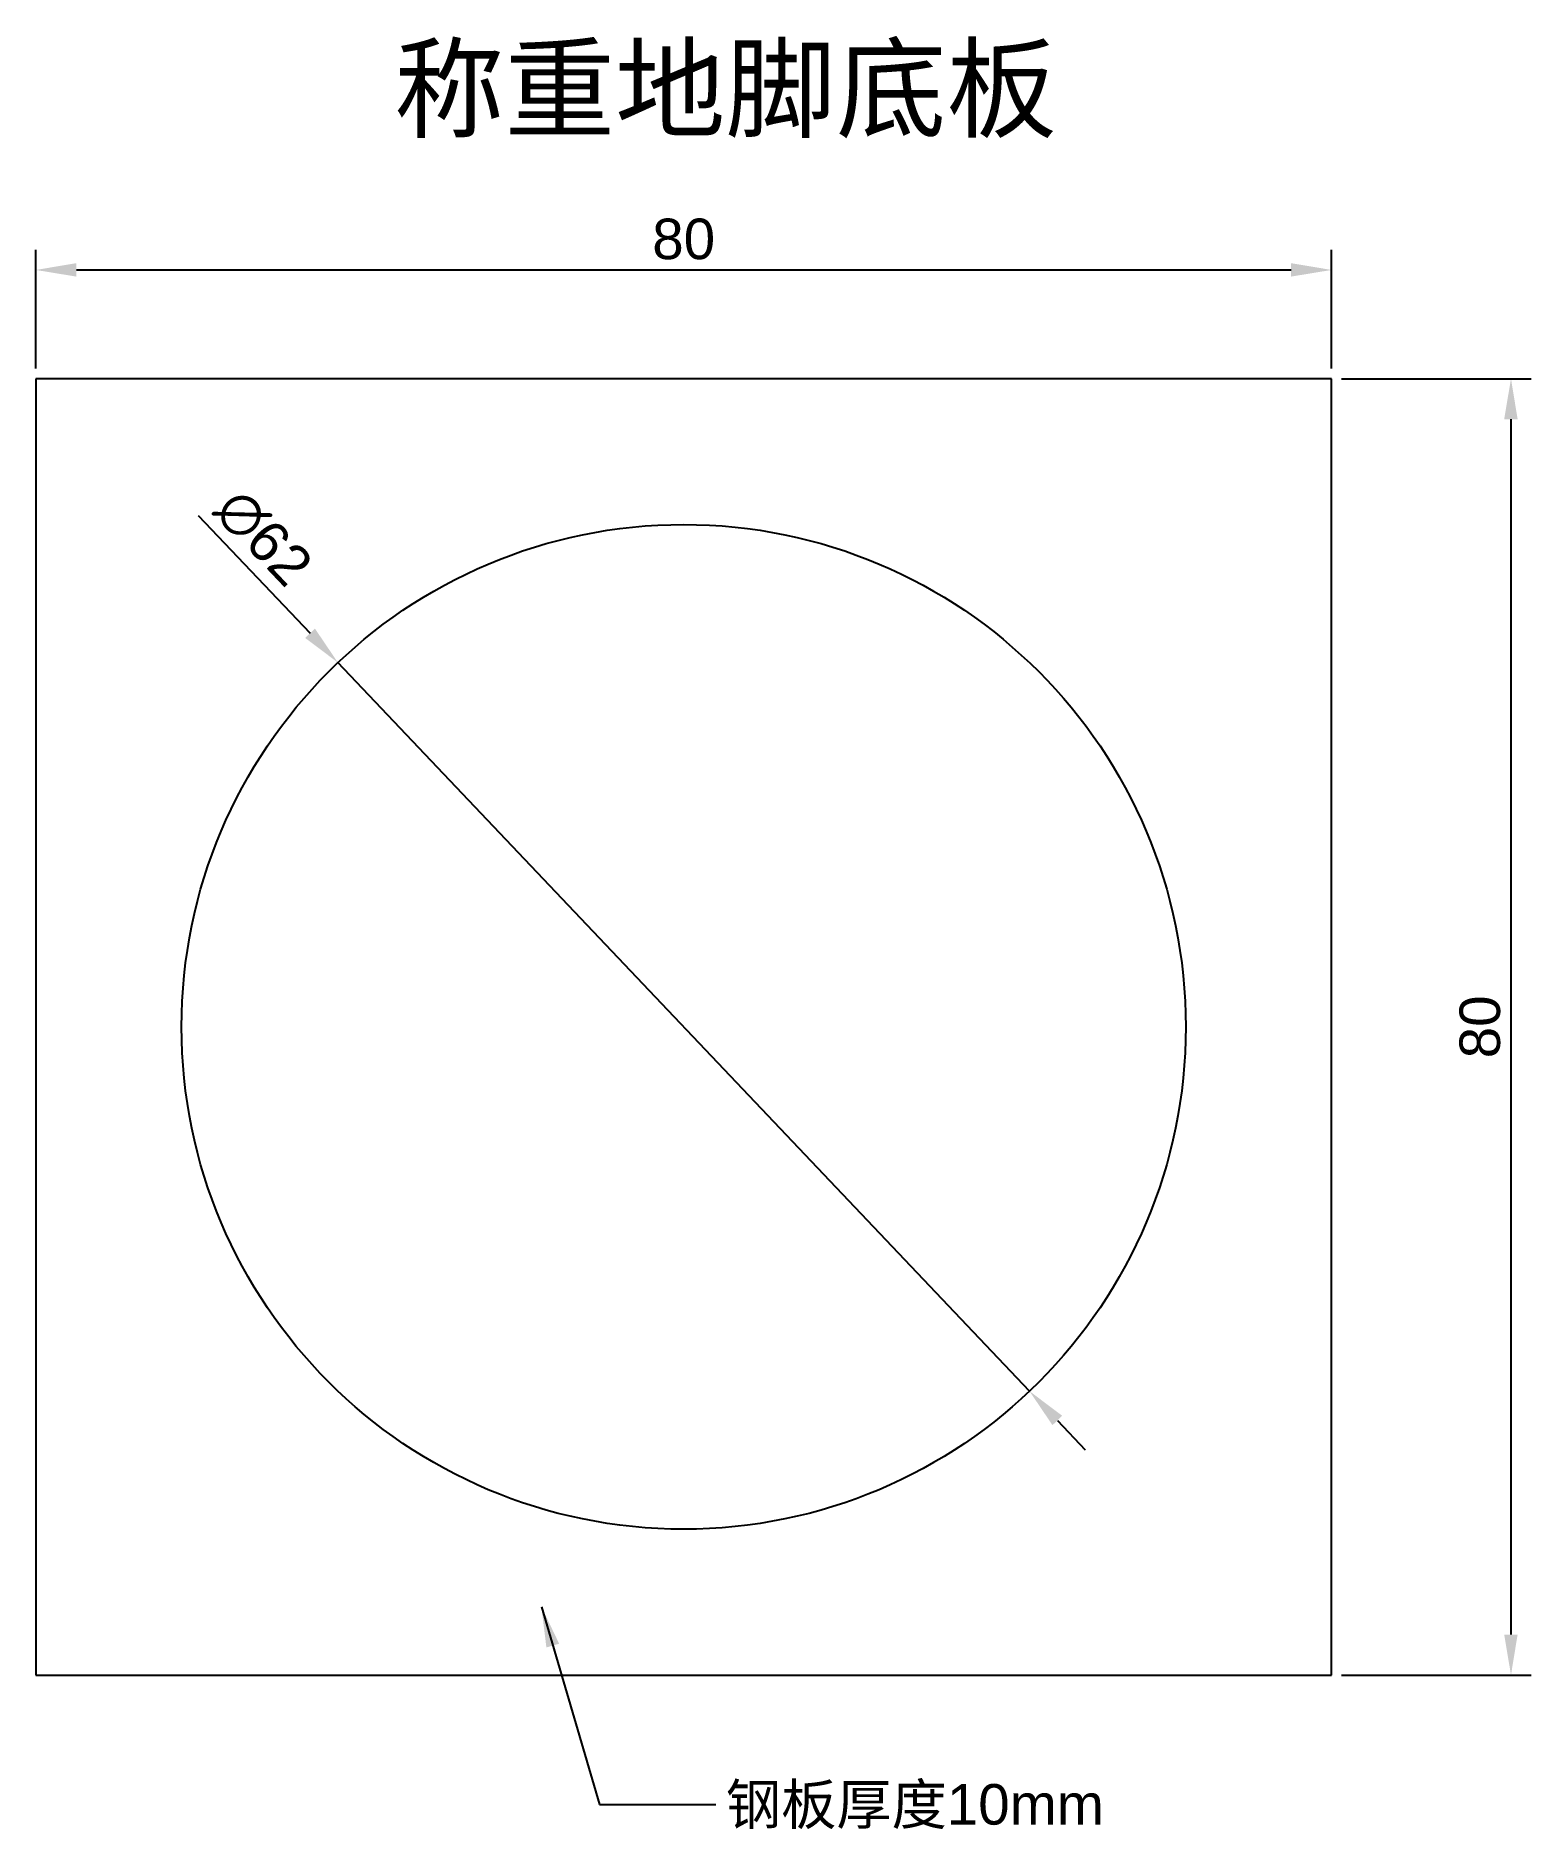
# Model space of a CAD drawing. Header units: millimetres. Extents: x 0 to 92, y -10 to 101.
import ezdxf

# ---------------------------------------------------------------- set-up
doc = ezdxf.new("R2010")
doc.units = ezdxf.units.MM
doc.styles.get("Standard").update_dxf_attribs({"font": 'arial.ttf'})
doc.dimstyles.new('ISO-25', dxfattribs={"dimtxt": 2.5, "dimasz": 2.5, "dimexe": 1.25, "dimexo": 0.625, "dimtad": 1, "dimtxsty": 'Standard', "dimcen": 2.5, "dimadec": 0, "dimazin": 0, "dimtfac": 1, "dimtmove": 0, "dimatfit": 3, "dimfxl": 1, "dimarcsym": 0})

# ---------------------------------------------------------------- blocks, each defined once
blk = doc.blocks.new('*D8')
at = {"color": 0, "lineweight": -2, "transparency": 16777216}
for p, q in [((0, 80.62), (0, 87.96)), ((80, 80.62), (80, 87.96)), ((2.5, 86.71), (77.5, 86.71))]:
    blk.add_line(p, q, dxfattribs=at)
at = {"color": 0, "transparency": 16777216}
for points in [[(2.5, 87.13), (2.5, 86.3), (0, 86.71)], [(77.5, 87.13), (77.5, 86.3), (80, 86.71)]]:
    blk.add_solid(points, dxfattribs=at)
at = {"layer": 'Defpoints', "color": 0, "transparency": 16777216}
for p in [(80, 86.71), (0, 80), (80, 80)]:
    blk.add_point(p, dxfattribs=at)
at = {"color": 0, "transparency": 16777216, "insert": (40, 88.61), "char_height": 2.5, "attachment_point": 5}
blk.add_mtext('80', dxfattribs=at)
blk = doc.blocks.new('*D9')
at = {"color": 0, "lineweight": -2, "transparency": 16777216}
for p, q in [((80.62, 80), (92.33, 80)), ((91.08, 77.5), (91.08, 2.5)), ((80.62, 0), (92.33, 0))]:
    blk.add_line(p, q, dxfattribs=at)
at = {"color": 0, "transparency": 16777216}
for points in [[(90.66, 77.5), (91.49, 77.5), (91.08, 80)], [(90.66, 2.5), (91.49, 2.5), (91.08, 0)]]:
    blk.add_solid(points, dxfattribs=at)
at = {"layer": 'Defpoints', "color": 0, "transparency": 16777216}
for p in [(80, 80), (80, 0), (91.08, 0)]:
    blk.add_point(p, dxfattribs=at)
at = {"color": 0, "transparency": 16777216, "insert": (89.17, 40), "char_height": 2.5, "attachment_point": 5, "rotation": 90}
blk.add_mtext('80', dxfattribs=at)
blk = doc.blocks.new('*D10')
at = {"color": 0, "lineweight": -2, "transparency": 16777216}
for p, q in [((10.02, 71.56), (16.93, 64.29)), ((61.35, 17.52), (18.65, 62.48)), ((63.07, 15.71), (64.79, 13.9))]:
    blk.add_line(p, q, dxfattribs=at)
at = {"color": 0, "transparency": 16777216}
for points in [[(17.23, 64.58), (16.63, 64), (18.65, 62.48)], [(63.37, 16), (62.77, 15.42), (61.35, 17.52)]]:
    blk.add_solid(points, dxfattribs=at)
at = {"layer": 'Defpoints', "color": 0, "transparency": 16777216}
for p in [(18.65, 62.48), (61.35, 17.52)]:
    blk.add_point(p, dxfattribs=at)
at = {"color": 0, "transparency": 16777216, "insert": (14.05, 70.19), "char_height": 2.5, "attachment_point": 5, "rotation": 313.5258}
blk.add_mtext('∅62', dxfattribs=at)

msp = doc.modelspace()

# ---------------------------------------------------------------- linework, layer by layer
at = {"color": 0}
for p, q in [((80, 80), (0, 80)), ((0, 80), (0, 0)), ((80, 0), (80, 80)), ((0, 0), (80, 0))]:
    msp.add_line(p, q, dxfattribs=at)
msp.add_circle((40, 40), 31, dxfattribs=at)

# ---------------------------------------------------------------- texts
at = {"color": 6, "insert": (22.121, 100.407), "char_height": 5, "width": 82.11401, "attachment_point": 1}
msp.add_mtext('{\\fSimSun|b0|i0|c134|p2;称重地脚底板}', dxfattribs=at)
at = {"color": 3, "insert": (42.604, -6.732), "char_height": 2.5, "width": 82.11401, "attachment_point": 1}
msp.add_mtext('{\\fSimSun|b0|i0|c134|p2;钢板厚度}10mm', dxfattribs=at)

# ---------------------------------------------------------------- dimensions: what is measured, and where the dimension line sits
at = {"color": 3}
dim = msp.add_linear_dim(base=(80, 86.712), p1=(0, 80), p2=(80, 80), dimstyle='ISO-25', dxfattribs=at)
dim.commit()
dim.dimension.update_dxf_attribs({"geometry": '*D8', "text_midpoint": (40, 88.614)})
dim = msp.add_linear_dim(base=(91.075, 0), p1=(80, 80), p2=(80, 0), angle=90, dimstyle='ISO-25', dxfattribs=at)
dim.commit()
dim.dimension.update_dxf_attribs({"geometry": '*D9', "text_midpoint": (89.174, 40)})
dim = msp.add_diameter_dim_2p(p1=(61.349, 17.523), p2=(18.651, 62.477), dimstyle='ISO-25', dxfattribs=at)
dim.commit()
dim.dimension.update_dxf_attribs({"geometry": '*D10', "text_midpoint": (14.045, 70.188)})

# ---------------------------------------------------------------- leaders
at = {"color": 3, "annotation_type": 0, "has_hookline": 1, "hookline_direction": 0, "text_width": 23.668}
msp.add_leader([(31.212, 4.214), (34.801, -7.982), (41.979, -7.982)], dimstyle='ISO-25', override={"dimgap": 0.625, "dimtad": 0}, dxfattribs=at)

doc.saveas('drawing.dxf')
